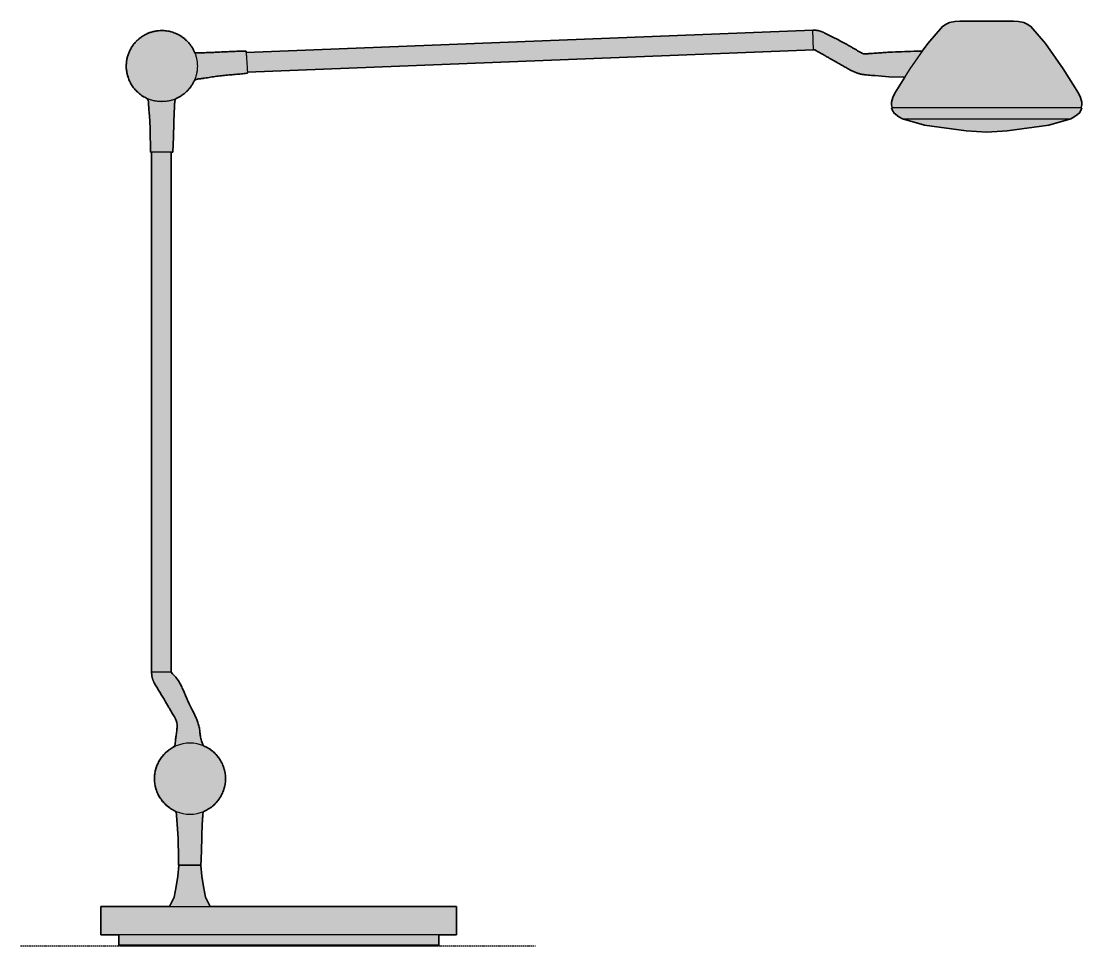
# Model space of a CAD drawing. Header units: millimetres. Extents: x 0 to 1175, y -694 to 520.
# Drawn here: x 578 to 1174, y 0 to 520 of the extents above; entities that cross this region are included whole.
import ezdxf

# ---------------------------------------------------------------- set-up
doc = ezdxf.new("R2010")
doc.units = ezdxf.units.MM
doc.linetypes.add('Dots', pattern=[1, 0, -1])
doc.layers.add('Blocks', color=7, linetype='Continuous')
doc.layers.add('Blocks$Fill', color=7, linetype='Continuous', true_color=0xffffff)
for name, color, linetype, lineweight, true_color in [('Blocks$Inner', 7, 'Continuous', 25, 0x007f00), ('Blocks$Outline', 7, 'Continuous', 35, 0xff3f3f), ('Groud', 7, 'Dots', 25, 0x243775)]:
    doc.layers.add(name, color=color, linetype=linetype, lineweight=lineweight, true_color=true_color)

# ---------------------------------------------------------------- blocks, each defined once
blk = doc.blocks.new('AQ01 Table Lamp Side')
at = {"layer": 'Blocks$Fill'}
blk.add_hatch(color=256, dxfattribs=at).paths.add_polyline_path([(44.86, 6.1), (44.86, 22.1), (83.46, 22.1), (86.05, 27.39), (87.24, 33.26), (88.03, 39.17), (88.61, 45.1), (88.57, 45.7), (88.28, 59.6), (88.12, 63.08), (87.46, 71.75), (87.4, 73.48), (87.39, 73.7), (87.38, 73.81), (87.37, 73.92), (87.35, 74.03), (87.34, 74.13), (87.32, 74.24), (87.3, 74.35), (87.28, 74.46), (87.25, 74.56), (87.22, 74.67), (87.2, 74.72), (87.18, 74.77), (87.17, 74.82), (87.15, 74.87), (87.13, 74.92), (87.11, 74.97), (87.08, 75.02), (87.06, 75.07), (87.04, 75.12), (87.01, 75.17), (86.99, 75.22), (86.96, 75.26), (86.93, 75.31), (86.9, 75.35), (86.88, 75.4), (86.85, 75.44), (86.82, 75.49), (86.79, 75.53), (86.75, 75.57), (86.72, 75.62), (86.69, 75.66), (86.65, 75.7), (86.58, 75.78), (86.51, 75.86), (86.19, 76.01), (85.86, 76.17), (85.54, 76.34), (85.23, 76.51), (84.91, 76.69), (84.6, 76.88), (84.29, 77.07), (83.98, 77.26), (83.68, 77.47), (83.38, 77.68), (83.08, 77.89), (82.78, 78.11), (82.49, 78.34), (82.21, 78.57), (81.93, 78.81), (81.65, 79.05), (81.37, 79.3), (81.11, 79.55), (80.84, 79.81), (80.58, 80.07), (80.33, 80.34), (80.08, 80.61), (79.83, 80.89), (79.59, 81.17), (79.36, 81.46), (79.13, 81.74), (78.91, 82.04), (78.69, 82.33), (78.48, 82.63), (78.28, 82.94), (78.08, 83.24), (77.88, 83.55), (77.7, 83.86), (77.52, 84.18), (77.34, 84.5), (77.17, 84.82), (77.01, 85.14), (76.86, 85.46), (76.71, 85.79), (76.56, 86.11), (76.42, 86.44), (76.29, 86.77), (76.17, 87.1), (76.05, 87.43), (75.94, 87.76), (75.83, 88.1), (75.64, 88.76), (75.47, 89.43), (75.33, 90.09), (75.21, 90.75), (75.11, 91.41), (75.04, 92.07), (74.99, 92.71), (74.95, 93.36), (74.94, 93.99), (74.95, 94.6), (74.98, 95.21), (75.03, 95.82), (75.1, 96.44), (75.18, 97.07), (75.29, 97.7), (75.42, 98.33), (75.57, 98.96), (75.75, 99.6), (75.94, 100.23), (76.16, 100.86), (76.4, 101.49), (76.67, 102.11), (76.96, 102.73), (77.27, 103.34), (77.6, 103.95), (77.95, 104.54), (78.33, 105.13), (78.73, 105.7), (78.94, 105.98), (79.15, 106.26), (79.37, 106.53), (79.59, 106.8), (79.82, 107.07), (80.05, 107.34), (80.28, 107.6), (80.53, 107.85), (80.77, 108.1), (81.02, 108.35), (81.28, 108.59), (81.53, 108.83), (81.8, 109.06), (82.06, 109.29), (82.33, 109.51), (82.61, 109.73), (82.89, 109.95), (83.17, 110.16), (83.74, 110.56), (84.32, 110.94), (84.91, 111.29), (85.52, 111.63), (85.63, 111.74), (85.69, 111.8), (85.74, 111.86), (85.8, 111.92), (85.85, 111.98), (85.9, 112.04), (85.95, 112.11), (86, 112.17), (86.05, 112.24), (86.09, 112.3), (86.14, 112.37), (86.18, 112.44), (86.22, 112.51), (86.26, 112.58), (86.29, 112.65), (86.33, 112.73), (86.36, 112.8), (86.39, 112.88), (86.42, 112.95), (86.44, 113.03), (86.47, 113.11), (86.49, 113.18), (86.52, 113.26), (86.54, 113.34), (86.56, 113.42), (86.59, 113.58), (86.62, 113.74), (86.65, 113.9), (86.67, 114.06), (86.69, 114.22), (86.72, 114.55), (86.79, 115.52), (86.85, 116.16), (87, 117.45), (87.37, 120.02), (87.53, 121.31), (87.6, 121.95), (87.65, 122.6), (87.67, 123.25), (87.68, 123.57), (87.68, 123.89), (87.67, 124.22), (87.66, 124.54), (87.63, 124.87), (87.6, 125.19), (87.57, 125.44), (87.54, 125.68), (87.49, 125.93), (87.44, 126.17), (86.27, 128.79), (86.27, 128.8), (86.27, 128.8), (86.27, 128.8), (86.27, 128.8), (86.27, 128.8), (85.18, 130.41), (84.82, 130.96), (84.48, 131.51), (80.35, 138.63), (79.6, 139.92), (78.29, 142.16), (75.54, 146.56), (75.21, 147.12), (75.05, 147.4), (74.87, 147.75), (74.69, 148.1), (74.52, 148.46), (74.35, 148.82), (74.21, 149.2), (74.07, 149.57), (73.94, 149.95), (73.83, 150.34), (73.73, 150.73), (73.64, 151.12), (73.56, 151.52), (73.5, 151.91), (73.45, 152.31), (73.41, 152.71), (73.38, 153.11), (73.37, 153.51), (73.37, 153.91), (73.37, 446.45), (72.79, 446.46), (72.5, 460.37), (72.34, 463.84), (71.68, 472.51), (71.62, 474.25), (71.61, 474.46), (71.6, 474.57), (71.59, 474.68), (71.58, 474.79), (71.56, 474.9), (71.54, 475.01), (71.52, 475.11), (71.5, 475.22), (71.47, 475.32), (71.44, 475.43), (71.42, 475.48), (71.41, 475.53), (71.39, 475.58), (71.37, 475.63), (71.35, 475.68), (71.33, 475.73), (71.31, 475.78), (71.28, 475.83), (71.26, 475.88), (71.23, 475.93), (71.21, 475.98), (71.18, 476.03), (71.15, 476.07), (71.12, 476.12), (71.1, 476.17), (71.06, 476.21), (71.03, 476.26), (71, 476.3), (70.97, 476.34), (70.94, 476.39), (70.9, 476.43), (70.87, 476.47), (70.83, 476.51), (70.79, 476.55), (70.76, 476.59), (70.72, 476.63), (70.68, 476.68), (70.35, 476.83), (70.03, 476.99), (69.71, 477.16), (69.39, 477.33), (69.07, 477.51), (68.76, 477.69), (68.45, 477.88), (68.14, 478.08), (67.84, 478.28), (67.54, 478.49), (67.24, 478.71), (66.94, 478.93), (66.65, 479.15), (66.36, 479.39), (66.08, 479.62), (65.8, 479.87), (65.53, 480.11), (65.26, 480.37), (64.99, 480.63), (64.73, 480.89), (64.48, 481.16), (64.23, 481.43), (63.98, 481.71), (63.74, 481.99), (63.51, 482.27), (63.28, 482.56), (63.06, 482.85), (62.84, 483.15), (62.63, 483.45), (62.42, 483.75), (62.22, 484.06), (62.03, 484.37), (61.84, 484.68), (61.66, 485), (61.48, 485.32), (61.32, 485.64), (61.15, 485.96), (61, 486.28), (60.85, 486.61), (60.7, 486.93), (60.56, 487.26), (60.43, 487.59), (60.31, 487.92), (60.19, 488.25), (60.08, 488.59), (59.97, 488.92), (59.78, 489.59), (59.61, 490.25), (59.46, 490.92), (59.34, 491.58), (59.25, 492.24), (59.17, 492.9), (59.12, 493.55), (59.09, 494.19), (59.08, 494.83), (59.08, 495.27), (59.1, 495.72), (59.12, 496.17), (59.16, 496.62), (59.21, 497.08), (59.26, 497.54), (59.33, 498), (59.41, 498.46), (59.5, 498.93), (59.61, 499.39), (59.72, 499.86), (59.85, 500.33), (59.99, 500.79), (60.14, 501.26), (60.31, 501.72), (60.48, 502.18), (60.67, 502.64), (60.87, 503.1), (61.09, 503.56), (61.31, 504.01), (61.55, 504.45), (61.8, 504.9), (62.06, 505.33), (62.34, 505.77), (62.62, 506.19), (62.92, 506.61), (63.23, 507.02), (63.55, 507.43), (63.88, 507.82), (64.22, 508.21), (64.57, 508.59), (64.93, 508.96), (65.3, 509.32), (65.68, 509.68), (66.07, 510.02), (66.47, 510.35), (66.87, 510.67), (67.28, 510.98), (67.7, 511.27), (68.13, 511.56), (68.56, 511.84), (69, 512.1), (69.44, 512.35), (69.89, 512.59), (70.34, 512.81), (70.79, 513.03), (71.25, 513.23), (71.71, 513.42), (72.17, 513.59), (72.64, 513.76), (73.1, 513.91), (73.57, 514.05), (74.03, 514.18), (74.5, 514.29), (74.97, 514.4), (75.43, 514.49), (75.89, 514.57), (76.36, 514.64), (76.81, 514.7), (77.27, 514.74), (77.73, 514.78), (78.18, 514.8), (78.62, 514.82), (79.07, 514.83), (79.07, 514.83), (79.07, 514.83), (79.08, 514.83), (79.09, 514.83), (79.75, 514.81), (80.42, 514.78), (81.1, 514.72), (81.78, 514.64), (82.47, 514.54), (82.82, 514.47), (83.16, 514.4), (83.51, 514.33), (83.86, 514.25), (84.21, 514.16), (84.55, 514.06), (84.9, 513.96), (85.25, 513.85), (85.59, 513.73), (85.94, 513.61), (86.29, 513.48), (86.63, 513.35), (86.97, 513.2), (87.31, 513.05), (87.65, 512.89), (87.99, 512.73), (88.32, 512.56), (88.66, 512.38), (88.99, 512.2), (89.31, 512.01), (89.64, 511.81), (89.96, 511.61), (90.28, 511.39), (90.59, 511.18), (90.9, 510.95), (91.21, 510.72), (91.52, 510.49), (91.81, 510.25), (92.11, 510), (92.4, 509.74), (92.68, 509.49), (92.96, 509.22), (93.24, 508.95), (93.51, 508.67), (93.77, 508.39), (94.03, 508.11), (94.28, 507.82), (94.53, 507.52), (94.77, 507.22), (95.01, 506.92), (95.24, 506.61), (95.46, 506.3), (95.68, 505.99), (95.89, 505.67), (96.09, 505.35), (96.29, 505.02), (96.48, 504.69), (96.66, 504.36), (96.84, 504.03), (97.01, 503.69), (97.17, 503.36), (97.32, 503.02), (97.47, 502.67), (97.62, 502.33), (97.69, 502.32), (97.76, 502.31), (97.89, 502.29), (98, 502.29), (98.11, 502.28), (98.22, 502.27), (98.33, 502.27), (98.54, 502.27), (107.42, 502.5), (126.47, 503.28), (126.53, 502.42), (445.3, 515.03), (445.71, 515.04), (446.13, 515.03), (446.55, 515.01), (446.96, 514.98), (447.38, 514.93), (447.79, 514.87), (448.21, 514.79), (448.62, 514.71), (449.02, 514.61), (449.43, 514.49), (449.83, 514.37), (450.22, 514.23), (450.61, 514.08), (451, 513.92), (451.37, 513.74), (451.74, 513.56), (452.03, 513.42), (452.42, 513.23), (455.08, 511.79), (455.84, 511.4), (458.17, 510.28), (461.24, 508.73), (465.73, 506.24), (472.73, 502.21), (472.92, 502.11), (473.01, 502.06), (473.11, 502.02), (473.2, 501.98), (473.3, 501.94), (473.39, 501.9), (473.49, 501.87), (473.59, 501.84), (473.68, 501.81), (473.78, 501.78), (473.88, 501.76), (473.98, 501.74), (474.08, 501.72), (474.19, 501.7), (474.29, 501.69), (474.39, 501.68), (474.5, 501.68), (474.6, 501.67), (474.71, 501.67), (474.81, 501.67), (474.91, 501.67), (475.12, 501.68), (486.62, 502.52), (496.89, 502.99), (503.75, 503.17), (506.86, 503.17), (506.87, 503.17), (509.95, 507.56), (518.3, 517.15), (520.34, 518.44), (522.21, 519.26), (525.18, 519.97), (528.07, 520.07), (558.13, 520.07), (561.01, 519.97), (563.99, 519.26), (565.85, 518.44), (567.9, 517.15), (576.25, 507.56), (586.21, 493.32), (594.76, 479.61), (595.88, 477.16), (596.61, 474.56), (596.6, 473.03), (596.18, 471.56), (596.06, 471.35), (596.56, 471.35), (596.09, 469.89), (595.24, 468.56), (594.18, 467.53), (592.41, 466.24), (590.47, 465.24), (578.12, 461.5), (554.71, 458.35), (543.1, 457.57), (531.48, 458.35), (508.07, 461.5), (495.72, 465.24), (493.73, 466.27), (491.08, 468.41), (490.15, 469.8), (489.63, 471.35), (490.13, 471.35), (490.01, 471.56), (489.6, 473.03), (489.59, 474.56), (490.31, 477.16), (491.43, 479.61), (497.02, 488.58), (488, 488.87), (480.23, 489.45), (474.56, 489.96), (474.08, 490.02), (473.61, 490.09), (473.15, 490.17), (472.68, 490.26), (472.21, 490.36), (471.75, 490.47), (471.29, 490.59), (470.84, 490.72), (470.38, 490.86), (469.93, 491.01), (469.48, 491.17), (469.04, 491.35), (468.6, 491.53), (468.17, 491.72), (467.74, 491.92), (467.31, 492.13), (466.47, 492.57), (459.02, 496.76), (452.43, 500.54), (448.32, 502.89), (447.04, 503.63), (446.73, 503.8), (446.5, 503.91), (446.15, 504.01), (445.95, 504.04), (445.74, 504.04), (445.74, 504.04), (127.26, 491.44), (127.3, 490.81), (127.05, 490.78), (113.45, 489.5), (110, 489.08), (101.41, 487.79), (99.68, 487.59), (99.46, 487.56), (99.35, 487.55), (99.25, 487.53), (99.14, 487.51), (99.03, 487.49), (98.93, 487.46), (98.82, 487.43), (98.72, 487.4), (98.61, 487.37), (98.51, 487.33), (98.46, 487.31), (98.41, 487.29), (98.36, 487.26), (98.31, 487.24), (98.26, 487.22), (98.21, 487.19), (98.17, 487.17), (98.12, 487.14), (98.07, 487.11), (98.03, 487.08), (97.98, 487.05), (97.93, 487.02), (97.89, 486.99), (97.85, 486.96), (97.8, 486.93), (97.76, 486.89), (97.72, 486.86), (97.67, 486.82), (97.63, 486.79), (97.59, 486.75), (97.55, 486.71), (97.51, 486.68), (97.47, 486.64), (97.44, 486.6), (97.4, 486.56), (97.36, 486.52), (97.3, 486.45), (97.24, 486.37), (97.19, 486.3), (97.13, 486.22), (96.94, 485.83), (96.74, 485.44), (96.53, 485.06), (96.31, 484.68), (96.08, 484.3), (95.85, 483.92), (95.6, 483.56), (95.35, 483.19), (95.08, 482.83), (94.81, 482.48), (94.53, 482.13), (94.25, 481.79), (93.95, 481.45), (93.65, 481.12), (93.34, 480.8), (93.02, 480.48), (92.69, 480.18), (92.36, 479.87), (92.03, 479.58), (91.68, 479.3), (91.33, 479.02), (90.98, 478.75), (90.62, 478.49), (90.25, 478.24), (89.88, 477.99), (89.51, 477.76), (89.13, 477.53), (88.74, 477.32), (88.36, 477.11), (87.97, 476.91), (87.58, 476.72), (87.18, 476.54), (87.14, 476.49), (87.11, 476.45), (87.07, 476.41), (87.04, 476.37), (87, 476.33), (86.97, 476.28), (86.94, 476.24), (86.91, 476.2), (86.88, 476.15), (86.85, 476.1), (86.82, 476.06), (86.79, 476.01), (86.76, 475.96), (86.74, 475.92), (86.71, 475.87), (86.69, 475.82), (86.67, 475.77), (86.64, 475.72), (86.62, 475.67), (86.6, 475.62), (86.58, 475.57), (86.55, 475.47), (86.51, 475.36), (86.48, 475.26), (86.46, 475.15), (86.43, 475.05), (86.41, 474.94), (86.4, 474.83), (86.38, 474.73), (86.37, 474.62), (86.36, 474.51), (86.34, 474.29), (85.92, 465.42), (85.29, 446.37), (84.37, 446.37), (84.37, 153.91), (84.26, 153.91), (84.27, 153.9), (85.18, 152.99), (85.63, 152.52), (86.06, 152.04), (86.49, 151.55), (86.9, 151.06), (87.31, 150.55), (87.7, 150.04), (88.08, 149.51), (88.45, 148.98), (88.8, 148.43), (89.13, 147.88), (89.45, 147.31), (89.76, 146.74), (90.05, 146.17), (90.34, 145.58), (90.88, 144.41), (93.44, 138.46), (97.95, 129.14), (98.48, 127.96), (98.73, 127.36), (98.97, 126.76), (99.2, 126.16), (99.42, 125.54), (99.62, 124.93), (99.8, 124.3), (99.96, 123.68), (100.03, 123.36), (100.1, 123.04), (100.21, 122.41), (100.31, 121.77), (100.67, 118.54), (100.76, 117.9), (100.87, 117.26), (100.93, 116.95), (101, 116.63), (101.07, 116.31), (101.15, 116), (101.24, 115.69), (101.33, 115.38), (101.43, 115.07), (101.54, 114.76), (101.65, 114.46), (101.77, 114.16), (101.95, 113.73), (102.15, 113.31), (102.35, 112.89), (102.57, 112.48), (102.91, 112.34), (103.25, 112.19), (103.58, 112.03), (103.92, 111.86), (104.25, 111.69), (104.58, 111.52), (104.91, 111.33), (105.24, 111.14), (105.56, 110.94), (105.88, 110.74), (106.2, 110.53), (106.51, 110.31), (106.82, 110.09), (107.12, 109.86), (107.42, 109.62), (107.72, 109.38), (108.01, 109.13), (108.3, 108.88), (108.58, 108.62), (108.86, 108.36), (109.13, 108.09), (109.4, 107.81), (109.66, 107.53), (109.92, 107.25), (110.17, 106.96), (110.42, 106.66), (110.66, 106.36), (110.89, 106.06), (111.12, 105.76), (111.34, 105.45), (111.55, 105.13), (111.76, 104.81), (111.97, 104.49), (112.16, 104.17), (112.35, 103.84), (112.53, 103.51), (112.71, 103.18), (112.88, 102.85), (113.04, 102.51), (113.19, 102.17), (113.34, 101.84), (113.48, 101.49), (113.62, 101.15), (113.75, 100.81), (113.87, 100.46), (113.98, 100.12), (114.09, 99.77), (114.19, 99.43), (114.29, 99.08), (114.37, 98.74), (114.45, 98.39), (114.53, 98.05), (114.6, 97.7), (114.66, 97.36), (114.76, 96.67), (114.84, 95.99), (114.9, 95.32), (114.93, 94.65), (114.94, 93.99), (114.93, 93.34), (114.9, 92.68), (114.85, 92.01), (114.77, 91.34), (114.67, 90.66), (114.54, 89.98), (114.47, 89.64), (114.39, 89.3), (114.3, 88.96), (114.21, 88.62), (114.11, 88.27), (114, 87.93), (113.89, 87.59), (113.77, 87.25), (113.65, 86.91), (113.52, 86.57), (113.38, 86.23), (113.23, 85.9), (113.08, 85.56), (112.92, 85.23), (112.76, 84.9), (112.59, 84.57), (112.41, 84.25), (112.22, 83.92), (112.03, 83.6), (111.84, 83.28), (111.63, 82.97), (111.42, 82.66), (111.21, 82.35), (110.98, 82.04), (110.75, 81.74), (110.52, 81.45), (110.28, 81.15), (110.03, 80.86), (109.78, 80.58), (109.53, 80.3), (109.26, 80.03), (109, 79.76), (108.72, 79.49), (108.45, 79.24), (108.16, 78.98), (107.88, 78.73), (107.59, 78.49), (107.29, 78.26), (106.99, 78.03), (106.69, 77.8), (106.38, 77.58), (106.07, 77.37), (105.76, 77.16), (105.44, 76.97), (105.12, 76.77), (104.8, 76.59), (104.47, 76.41), (104.14, 76.23), (103.81, 76.06), (103.48, 75.9), (103.15, 75.75), (102.81, 75.6), (102.76, 75.53), (102.7, 75.46), (102.66, 75.39), (102.61, 75.32), (102.56, 75.24), (102.52, 75.16), (102.48, 75.09), (102.44, 75.01), (102.42, 74.96), (102.4, 74.91), (102.38, 74.86), (102.36, 74.81), (102.32, 74.7), (102.29, 74.6), (102.26, 74.5), (102.23, 74.39), (102.21, 74.28), (102.19, 74.18), (102.17, 74.07), (102.16, 73.96), (102.15, 73.86), (102.14, 73.75), (102.12, 73.53), (101.7, 64.66), (101.06, 45.6), (101.11, 45.1), (101.69, 39.17), (102.49, 33.26), (103.67, 27.39), (106.26, 22.1), (144.86, 22.1), (244.86, 22.1), (244.86, 6.1), (234.87, 6.1), (234.87, 0.4), (233.86, 0.4), (233.86, 0), (55.86, 0), (55.86, 0.4), (54.85, 0.4), (54.85, 6.1)], flags=0)
at = {"layer": 'Blocks$Inner'}
for p, q in [((506.86, 503.17), (506.87, 503.17)), ((118.61, 489.98), (127.3, 490.81)), ((79.08, 474.83), (79.07, 474.83)), ((73.37, 446.45), (73.37, 153.91)), ((84.27, 153.9), (84.26, 153.91)), ((88.57, 45.7), (101.07, 45.6)), ((101.11, 45.1), (88.61, 45.1))]:
    blk.add_line(p, q, dxfattribs=at)
for points in [[(490.13, 471.35), (490.01, 471.56), (489.6, 473.03), (489.59, 474.56), (490.31, 477.16), (491.43, 479.61), (499.98, 493.32), (509.95, 507.56), (518.3, 517.15), (520.34, 518.44), (522.21, 519.26), (525.18, 519.97), (528.07, 520.07), (558.13, 520.07), (561.01, 519.97), (563.99, 519.26), (565.85, 518.44), (567.9, 517.15), (576.25, 507.56), (586.21, 493.32), (594.76, 479.61), (595.88, 477.16), (596.61, 474.56), (596.6, 473.03), (596.18, 471.56), (596.06, 471.35)], [(127.26, 491.44), (445.74, 504.04), (445.3, 515.03), (126.53, 502.42)], [(445.74, 504.04), (445.95, 504.04), (446.15, 504.01), (446.5, 503.91), (446.73, 503.8), (447.04, 503.63), (448.32, 502.89), (452.43, 500.54)], [(480.23, 489.45), (488, 488.87), (497.02, 488.58)], [(495.72, 465.24), (543.1, 465.24), (590.47, 465.24)], [(84.37, 446.37), (84.37, 153.91), (73.37, 153.91)], [(83.46, 22.1), (86.05, 27.39), (87.24, 33.26), (88.03, 39.17), (88.61, 45.1), (88.57, 45.7)], [(106.26, 22.1), (103.67, 27.39), (102.49, 33.26), (101.69, 39.17), (101.11, 45.1), (101.06, 45.6)], [(234.87, 6.1), (234.87, 0.4), (54.85, 0.4), (54.85, 6.1)], [(233.86, 0.4), (233.86, 0), (55.86, 0), (55.86, 0.4)]]:
    blk.add_lwpolyline(points, dxfattribs=at)
for points in [[(590.47, 465.24), (592.41, 466.24), (594.18, 467.53), (595.24, 468.56), (596.09, 469.89), (596.56, 471.35), (543.1, 471.35), (489.63, 471.35), (490.15, 469.8), (491.08, 468.41), (493.73, 466.27), (495.72, 465.24), (508.07, 461.5), (531.48, 458.35), (543.1, 457.57), (554.71, 458.35), (578.12, 461.5)], [(244.86, 6.1), (144.86, 6.1), (44.86, 6.1), (44.86, 22.1), (144.86, 22.1), (244.86, 22.1)]]:
    blk.add_lwpolyline(points, close=True, dxfattribs=at)
at = {"layer": 'Blocks$Inner', "extrusion": (0, 0, -1)}
blk.add_arc((-445.7, 501.96), 13.08, 88.26001, 117.52559, dxfattribs=at)
at = {"layer": 'Blocks$Inner'}
for centre, radius, start, end in [((85.94, 153.7), 12.57, 179.06283, 208.27942), ((94.94, 93.99), 20, 90, 270), ((94.94, 93.99), 20, 270, 90)]:
    blk.add_arc(centre, radius, start, end, dxfattribs=at)
for points, weights, knots in [([(79.07, 474.83), (59.08, 474.84), (59.08, 494.83), (59.08, 514.83), (79.08, 514.83), (79.08, 514.83), (79.09, 514.83)], [0.999782831127, 0.707215405908, 1, 0.707106781187, 1, 0.999891569417, 0.999783219117], [0.01051, 0.01051, 0.01051, 1.580724, 1.580724, 3.151521, 3.151521, 3.152102, 3.152102, 3.152102]), ([(79.09, 514.83), (99.08, 514.81), (99.08, 494.83), (99.08, 474.83), (79.08, 474.83), (79.07, 474.83), (79.07, 474.83)], [0.999783219117, 0.707215211769, 1, 0.707106781187, 1, 0.999891569417, 0.999783219117], [3.152102, 3.152102, 3.152102, 4.722317, 4.722317, 6.293113, 6.293113, 6.293695, 6.293695, 6.293695])]:
    blk.add_rational_spline(points, weights, degree=2, knots=knots, dxfattribs=at)
for points, knots in [([(451.74, 513.56), (451.84, 513.51), (452.46, 513.22), (453.57, 512.61), (454.82, 511.91), (455.84, 511.39), (456.61, 511.02), (457.39, 510.66), (458.94, 509.91), (461.26, 508.74), (463.76, 507.37), (465.74, 506.25), (467.21, 505.39), (468.69, 504.54), (469.91, 503.83), (470.89, 503.26), (471.63, 502.83), (472.36, 502.41), (472.98, 502.06), (473.49, 501.86), (473.88, 501.75), (474.29, 501.68), (474.71, 501.66), (475.05, 501.68), (475.32, 501.7), (475.74, 501.73), (476.38, 501.79), (477.23, 501.86), (478.36, 501.94), (479.78, 502.05), (481.48, 502.18), (483.76, 502.35), (486.63, 502.53), (491.19, 502.75), (494.61, 502.89), (496.89, 502.99)], [325.6987688, 325.6987688, 325.6987688, 325.6987688, 325.7032723, 325.7282723, 325.7532723, 325.7657723, 325.7782723, 325.7907723, 325.8032723, 325.8532723, 325.9032723, 325.9282723, 325.9532723, 325.9782723, 326.0032723, 326.0157723, 326.0282723, 326.0407723, 326.0532723, 326.0595223, 326.0657723, 326.0720223, 326.0782723, 326.0845223, 326.0876473, 326.0907723, 326.1032723, 326.1157723, 326.1282723, 326.1532723, 326.1782723, 326.2032723, 326.2532723, 326.3032723, 326.4032647, 326.4032647, 326.4032647, 326.4032647]), ([(97.62, 502.33), (97.71, 502.32), (98.09, 502.27), (98.62, 502.27), (99.2, 502.29), (99.78, 502.31), (100.5, 502.33), (101.36, 502.34), (102.52, 502.35), (103.96, 502.38), (105.69, 502.43), (107.42, 502.5), (109.73, 502.61), (112.62, 502.76), (116.08, 502.93), (119.54, 503.08), (123.01, 503.19), (125.32, 503.25), (126.47, 503.27)], [-0.9256413, -0.9256413, -0.9256413, -0.9256413, -0.9166667, -0.8888889, -0.875, -0.8611111, -0.8333333, -0.8055556, -0.7777778, -0.7222222, -0.6666667, -0.6111111, -0.5555556, -0.4444444, -0.3333333, -0.2222222, -0.1111111, 0, 0, 0, 0]), ([(126.47, 503.27), (126.47, 503.31), (126.5, 502.96), (126.57, 501.77), (126.65, 500.58), (126.75, 499.17), (126.82, 498.15), (126.85, 497.63)], [0, 0, 0, 0, 0.333333, 0.5, 0.666667, 0.833333, 1, 1, 1, 1]), ([(496.89, 502.99), (499.18, 503.07), (502.5, 503.18), (505.82, 503.18), (506.86, 503.17)], [326.4032647, 326.4032647, 326.4032647, 326.4032647, 326.5032647, 326.5486747, 326.5486747, 326.5486747, 326.5486747]), ([(126.85, 497.63), (126.91, 496.76), (127, 495.41), (127.1, 493.8), (127.17, 492.73), (127.23, 491.85), (127.29, 491.01), (127.3, 490.78), (127.3, 490.81)], [1, 1, 1, 1, 1.25, 1.375, 1.5, 1.625, 1.75, 2, 2, 2, 2]), ([(452.43, 500.54), (452.98, 500.22), (454.07, 499.59), (456.26, 498.31), (457.91, 497.38), (459.02, 496.76)], [0, 0, 0, 0, 0.0277778, 0.0555556, 0.1111111, 0.1111111, 0.1111111, 0.1111111]), ([(459.02, 496.76), (459.57, 496.45), (460.68, 495.83), (462.33, 494.9), (463.99, 493.97), (465.64, 493.02), (467.3, 492.11), (469.03, 491.32), (470.83, 490.69), (472.67, 490.23), (474.55, 489.94), (476.45, 489.79), (478.34, 489.62), (479.6, 489.5), (480.23, 489.45)], [0.1111111, 0.1111111, 0.1111111, 0.1111111, 0.1388889, 0.1666667, 0.1944444, 0.2222222, 0.25, 0.2777778, 0.3055555, 0.3333333, 0.3611111, 0.3888889, 0.4166667, 0.4444444, 0.4444444, 0.4444444, 0.4444444]), ([(127.3, 490.81), (126.15, 490.68), (123.85, 490.43), (120.38, 490.13), (116.91, 489.84), (113.45, 489.51), (110.58, 489.17), (108.28, 488.84), (106.56, 488.58), (104.84, 488.31), (103.41, 488.08), (102.27, 487.9), (101.55, 487.8), (100.98, 487.73), (100.54, 487.68), (100.11, 487.63), (99.68, 487.59), (99.24, 487.54), (98.82, 487.44), (98.41, 487.29), (97.89, 487.02), (97.33, 486.54), (97.01, 486.05), (96.89, 485.79)], [2, 2, 2, 2, 2.111111, 2.222222, 2.333333, 2.444444, 2.555556, 2.611111, 2.666667, 2.722222, 2.777778, 2.805556, 2.833333, 2.847222, 2.861111, 2.875, 2.888889, 2.902778, 2.916667, 2.930556, 2.944444, 2.972222, 3, 3, 3, 3]), ([(72.79, 446.46), (72.75, 447.62), (72.67, 449.93), (72.63, 453.41), (72.59, 456.89), (72.52, 460.37), (72.39, 463.26), (72.24, 465.58), (72.1, 467.31), (71.95, 469.04), (71.83, 470.49), (71.74, 471.64), (71.69, 472.36), (71.66, 472.94), (71.64, 473.38), (71.63, 473.81), (71.62, 474.25), (71.6, 474.68), (71.53, 475.11), (71.42, 475.54), (71.19, 476.07), (70.91, 476.44), (70.69, 476.66), (70.68, 476.68)], [2, 2, 2, 2, 2.1111111, 2.2222222, 2.3333333, 2.4444444, 2.5555556, 2.6111111, 2.6666667, 2.7222222, 2.7777778, 2.8055556, 2.8333333, 2.8472222, 2.8611111, 2.875, 2.8888889, 2.9027778, 2.9166667, 2.9305556, 2.9444444, 2.9722222, 2.9741035, 2.9741035, 2.9741035, 2.9741035]), ([(87.18, 476.54), (87.17, 476.53), (86.96, 476.3), (86.71, 475.91), (86.5, 475.36), (86.37, 474.8), (86.33, 474.22), (86.31, 473.64), (86.29, 473.06), (86.25, 472.34), (86.2, 471.48), (86.13, 470.32), (86.05, 468.88), (85.98, 467.15), (85.92, 465.42), (85.85, 463.11), (85.79, 460.22), (85.71, 456.76), (85.6, 453.29), (85.46, 449.83), (85.35, 447.52), (85.28, 446.37)], [-0.9741959, -0.9741959, -0.9741959, -0.9741959, -0.9722222, -0.9444444, -0.9305556, -0.9166667, -0.8888889, -0.875, -0.8611111, -0.8333333, -0.8055556, -0.7777778, -0.7222222, -0.6666667, -0.6111111, -0.5555556, -0.4444444, -0.3333333, -0.2222222, -0.1111111, 0, 0, 0, 0]), ([(79.63, 446.41), (78.75, 446.41), (77.4, 446.42), (75.79, 446.44), (74.72, 446.44), (73.83, 446.45), (72.99, 446.46), (72.76, 446.46), (72.79, 446.46)], [1, 1, 1, 1, 1.25, 1.375, 1.5, 1.625, 1.75, 2, 2, 2, 2]), ([(85.28, 446.37), (85.32, 446.37), (84.97, 446.37), (83.78, 446.38), (82.58, 446.39), (81.17, 446.4), (80.15, 446.4), (79.63, 446.41)], [0, 0, 0, 0, 0.333333, 0.5, 0.666667, 0.833333, 1, 1, 1, 1]), ([(102.57, 112.48), (102.28, 113.03), (101.63, 114.36), (100.92, 116.62), (100.58, 119.19), (100.39, 121.34), (100.11, 123.05), (99.71, 124.73), (99.01, 126.78), (97.96, 129.15), (96.46, 132.25), (94.9, 135.33), (93.42, 138.45), (92.4, 140.83), (91.4, 143.22), (90.36, 145.6), (89.17, 147.9), (87.26, 150.79), (85.5, 152.7), (84.27, 153.9)], [0.0158544, 0.0158544, 0.0158544, 0.0158544, 0.0555556, 0.1111111, 0.1666667, 0.2222222, 0.25, 0.2777778, 0.3333333, 0.3888889, 0.4444444, 0.5555556, 0.6111111, 0.6666667, 0.7222222, 0.7777778, 0.8333333, 0.8888889, 1, 1, 1, 1]), ([(74.87, 147.75), (74.88, 147.73), (75.09, 147.32), (75.54, 146.56), (76.23, 145.46), (77.16, 144), (78.3, 142.16), (79.17, 140.67), (79.6, 139.92)], [6.4088202, 6.4088202, 6.4088202, 6.4088202, 6.410263, 6.4380408, 6.4658186, 6.4935963, 6.5491519, 6.6047048, 6.6047048, 6.6047048, 6.6047048]), ([(80.35, 138.63), (82.65, 134.7), (83.3, 133.57), (84.15, 132.07), (84.59, 131.32), (84.82, 130.96)], [6.6365687, 6.6365687, 6.6365687, 6.6365687, 6.6921243, 6.719902, 6.747678, 6.747678, 6.747678, 6.747678]), ([(84.82, 130.96), (85.06, 130.59), (85.54, 129.88), (86.04, 129.16), (86.28, 128.78), (87.44, 126.17)], [6.74767801, 6.74767801, 6.74767801, 6.74767801, 6.77545579, 6.80323357, 6.80406431, 6.80406431, 6.80406431, 6.80406431]), ([(87.44, 126.17), (87.51, 125.85), (87.63, 125.09), (87.69, 123.89), (87.66, 122.6), (87.58, 121.73), (87.53, 121.31)], [6.8040643, 6.8040643, 6.8040643, 6.8040643, 6.8253309, 6.8531087, 6.8808865, 6.9086642, 6.9086642, 6.9086642, 6.9086642]), ([(87.53, 121.31), (87.49, 120.88), (87.38, 120.02), (87.19, 118.74), (87, 117.45), (86.86, 116.38), (86.78, 115.52), (86.73, 114.66), (86.66, 113.79), (86.46, 113.05), (86.3, 112.65), (86.09, 112.27), (85.82, 111.93), (85.59, 111.7), (85.52, 111.63)], [6.9086642, 6.9086642, 6.9086642, 6.9086642, 6.9364405, 6.9642183, 6.9919961, 7.0197738, 7.0336627, 7.0475516, 7.0753294, 7.0892183, 7.0961627, 7.1031072, 7.1169961, 7.1238229, 7.1238229, 7.1238229, 7.1238229]), ([(88.57, 45.7), (88.53, 46.85), (88.45, 49.17), (88.41, 52.65), (88.37, 56.13), (88.29, 59.6), (88.16, 62.5), (88.01, 64.81), (87.88, 66.55), (87.73, 68.28), (87.61, 69.72), (87.52, 70.88), (87.47, 71.6), (87.44, 72.18), (87.42, 72.61), (87.41, 73.05), (87.4, 73.48), (87.37, 73.92), (87.31, 74.35), (87.19, 74.77), (86.97, 75.3), (86.71, 75.65), (86.51, 75.86)], [4.5974741, 4.5974741, 4.5974741, 4.5974741, 4.7085853, 4.8196964, 4.9308075, 5.0419186, 5.1530297, 5.2085853, 5.2641408, 5.3196964, 5.3752519, 5.4030297, 5.4308075, 5.4446964, 5.4585853, 5.4724741, 5.486363, 5.5002519, 5.5141408, 5.5280297, 5.5419186, 5.5690911, 5.5690911, 5.5690911, 5.5690911]), ([(101.06, 45.6), (101.12, 46.76), (101.24, 49.07), (101.38, 52.53), (101.49, 55.99), (101.57, 59.46), (101.63, 62.35), (101.69, 64.66), (101.75, 66.39), (101.83, 68.12), (101.91, 69.56), (101.98, 70.71), (102.03, 71.58), (102.07, 72.3), (102.09, 72.88), (102.11, 73.46), (102.15, 74.04), (102.28, 74.6), (102.46, 75.09), (102.66, 75.42), (102.81, 75.6)], [4.5053621, 4.5053621, 4.5053621, 4.5053621, 4.6164732, 4.7275843, 4.8386955, 4.9498066, 5.0609177, 5.1164732, 5.1720288, 5.2275843, 5.2831399, 5.3109177, 5.3386955, 5.3664732, 5.3803621, 5.394251, 5.4220288, 5.4359177, 5.4498066, 5.4721878, 5.4721878, 5.4721878, 5.4721878])]:
    blk.add_open_spline(points, degree=3, knots=knots, dxfattribs=at)
blk.add_open_spline([(79.6, 139.92), (79.85, 139.49), (80.1, 139.06), (80.35, 138.63)], degree=3, dxfattribs=at)
at = {"layer": 'Blocks$Outline'}
for points in [[(520.34, 518.44), (522.21, 519.26)], [(522.21, 519.26), (525.18, 519.97)], [(525.18, 519.97), (528.07, 520.07)], [(528.07, 520.07), (558.13, 520.07)], [(558.13, 520.07), (561.01, 519.97)], [(561.01, 519.97), (563.99, 519.26)], [(563.99, 519.26), (565.85, 518.44)], [(79.07, 514.83), (79.08, 514.83)], [(126.53, 502.42), (445.3, 515.03)], [(509.95, 507.56), (518.3, 517.15)], [(518.3, 517.15), (520.34, 518.44)], [(565.85, 518.44), (567.9, 517.15)], [(567.9, 517.15), (576.25, 507.56)], [(506.87, 503.17), (509.95, 507.56)], [(576.25, 507.56), (586.21, 493.32)], [(445.74, 504.04), (127.26, 491.44)], [(445.95, 504.04), (445.74, 504.04)], [(445.74, 504.04), (445.74, 504.04)], [(446.15, 504.01), (445.95, 504.04)], [(446.5, 503.91), (446.15, 504.01)], [(446.73, 503.8), (446.5, 503.91)], [(447.04, 503.63), (446.73, 503.8)], [(448.32, 502.89), (447.04, 503.63)], [(452.43, 500.54), (448.32, 502.89)], [(506.86, 503.17), (506.87, 503.17)], [(127.3, 490.81), (127.05, 490.78)], [(488, 488.87), (480.23, 489.45)], [(586.21, 493.32), (594.76, 479.61)], [(497.02, 488.58), (488, 488.87)], [(491.43, 479.61), (497.02, 488.58)], [(490.31, 477.16), (491.43, 479.61)], [(594.76, 479.61), (595.88, 477.16)], [(489.59, 474.56), (490.31, 477.16)], [(489.6, 473.03), (489.59, 474.56)], [(490.01, 471.56), (489.6, 473.03)], [(490.15, 469.8), (489.63, 471.35)], [(489.63, 471.35), (490.13, 471.35)], [(490.13, 471.35), (490.01, 471.56)], [(595.88, 477.16), (596.61, 474.56)], [(596.18, 471.56), (596.06, 471.35)], [(596.06, 471.35), (596.56, 471.35)], [(596.56, 471.35), (596.09, 469.89)], [(596.6, 473.03), (596.18, 471.56)], [(596.61, 474.56), (596.6, 473.03)], [(491.08, 468.41), (490.15, 469.8)], [(493.73, 466.27), (491.08, 468.41)], [(495.72, 465.24), (493.73, 466.27)], [(592.41, 466.24), (590.47, 465.24)], [(594.18, 467.53), (592.41, 466.24)], [(595.24, 468.56), (594.18, 467.53)], [(596.09, 469.89), (595.24, 468.56)], [(508.07, 461.5), (495.72, 465.24)], [(531.48, 458.35), (508.07, 461.5)], [(578.12, 461.5), (554.71, 458.35)], [(590.47, 465.24), (578.12, 461.5)], [(543.1, 457.57), (531.48, 458.35)], [(554.71, 458.35), (543.1, 457.57)], [(73.37, 153.91), (73.37, 446.45)], [(84.37, 446.37), (84.37, 153.91)], [(84.37, 153.91), (84.26, 153.91)], [(84.26, 153.91), (84.27, 153.9)], [(88.03, 39.17), (88.61, 45.1)], [(88.61, 45.1), (88.57, 45.7)], [(101.06, 45.6), (101.11, 45.1)], [(101.11, 45.1), (101.69, 39.17)], [(87.24, 33.26), (88.03, 39.17)], [(101.69, 39.17), (102.49, 33.26)], [(86.05, 27.39), (87.24, 33.26)], [(102.49, 33.26), (103.67, 27.39)], [(83.46, 22.1), (86.05, 27.39)], [(103.67, 27.39), (106.26, 22.1)], [(44.86, 6.1), (44.86, 22.1)], [(44.86, 22.1), (83.46, 22.1)], [(106.26, 22.1), (144.86, 22.1)], [(144.86, 22.1), (244.86, 22.1)], [(244.86, 22.1), (244.86, 6.1)], [(54.85, 6.1), (44.86, 6.1)], [(54.85, 0.4), (54.85, 6.1)], [(244.86, 6.1), (234.87, 6.1)], [(234.87, 6.1), (234.87, 0.4)], [(55.86, 0.4), (54.85, 0.4)], [(55.86, 0), (55.86, 0.4)], [(233.86, 0), (55.86, 0)], [(234.87, 0.4), (233.86, 0.4)], [(233.86, 0.4), (233.86, 0)]]:
    blk.add_lwpolyline(points, dxfattribs=at)
for points, weights, knots in [([(70.68, 476.68), (59.08, 482.04), (59.08, 494.83), (59.08, 514.81), (79.07, 514.83)], [0.88052372794, 0.790706636827, 1, 0.707215600047, 0.99978244315], [3.589942, 3.589942, 3.589942, 4.712389, 4.712389, 6.282602, 6.282602, 6.282602]), ([(86.51, 75.86), (74.94, 81.24), (74.94, 93.99), (74.94, 105.98), (85.52, 111.63)], [0.880242375631, 0.791035302272, 1, 0.801116807533, 0.872328801333], [-179.493333, -179.493333, -179.493333, -157.079637, -157.079637, -135.747289, -135.747289, -135.747289]), ([(102.57, 112.48), (114.94, 107.38), (114.94, 93.99), (114.94, 80.79), (102.81, 75.6)], [0.887621274673, 0.782919644316, 1, 0.785331700626, 0.885334249166], [-117.53197, -117.53197, -117.53197, -94.247782, -94.247782, -71.222313, -71.222313, -71.222313])]:
    blk.add_rational_spline(points, weights, degree=2, knots=knots, dxfattribs=at)
for points, weights in [([(79.08, 514.83), (79.08, 514.83), (79.09, 514.83)], [1, 0.999891569417, 0.999783219117]), ([(79.09, 514.83), (92.56, 514.82), (97.62, 502.33)], [0.999783219117, 0.781823833329, 0.888738615368]), ([(445.3, 515.03), (448.71, 515.13), (451.74, 513.56)], [1, 0.96756475722, 1]), ([(97.13, 486.22), (93.95, 479.54), (87.18, 476.54)], [0.87881685747, 0.826209358037, 0.883149333227]), ([(74.87, 147.75), (73.32, 150.63), (73.37, 153.91)], [1, 0.9676726601, 1])]:
    blk.add_rational_spline(points, weights, degree=2, dxfattribs=at)
for points, knots in [([(451.74, 513.56), (451.84, 513.51), (452.46, 513.22), (453.57, 512.61), (454.82, 511.91), (455.84, 511.39), (456.61, 511.02), (457.39, 510.66), (458.94, 509.91), (461.26, 508.74), (463.76, 507.37), (465.74, 506.25), (467.21, 505.39), (468.69, 504.54), (469.91, 503.83), (470.89, 503.26), (471.63, 502.83), (472.36, 502.41), (472.98, 502.06), (473.49, 501.86), (473.88, 501.75), (474.29, 501.68), (474.71, 501.66), (475.05, 501.68), (475.32, 501.7), (475.74, 501.73), (476.38, 501.79), (477.23, 501.86), (478.36, 501.94), (479.78, 502.05), (481.48, 502.18), (483.76, 502.35), (486.63, 502.53), (491.19, 502.75), (494.61, 502.89), (496.89, 502.99)], [325.6987688, 325.6987688, 325.6987688, 325.6987688, 325.7032723, 325.7282723, 325.7532723, 325.7657723, 325.7782723, 325.7907723, 325.8032723, 325.8532723, 325.9032723, 325.9282723, 325.9532723, 325.9782723, 326.0032723, 326.0157723, 326.0282723, 326.0407723, 326.0532723, 326.0595223, 326.0657723, 326.0720223, 326.0782723, 326.0845223, 326.0876473, 326.0907723, 326.1032723, 326.1157723, 326.1282723, 326.1532723, 326.1782723, 326.2032723, 326.2532723, 326.3032723, 326.4032647, 326.4032647, 326.4032647, 326.4032647]), ([(97.62, 502.33), (97.71, 502.32), (98.09, 502.27), (98.62, 502.27), (99.2, 502.29), (99.78, 502.31), (100.5, 502.33), (101.36, 502.34), (102.52, 502.35), (103.96, 502.38), (105.69, 502.43), (107.42, 502.5), (109.73, 502.61), (112.62, 502.76), (116.08, 502.93), (119.54, 503.08), (123.01, 503.19), (125.32, 503.25), (126.47, 503.28)], [-0.9256413, -0.9256413, -0.9256413, -0.9256413, -0.9166666, -0.8888888, -0.8749998, -0.8611109, -0.833333, -0.8055552, -0.7777773, -0.7222215, -0.6666658, -0.6111101, -0.5555543, -0.4444428, -0.3333314, -0.2222199, -0.1111084, 0, 0, 0, 0]), ([(126.47, 503.28), (126.48, 503.25), (126.49, 502.99), (126.53, 502.48), (126.53, 502.42)], [0.0247396, 0.0247396, 0.0247396, 0.0247396, 0.3313142, 0.3745203, 0.3745203, 0.3745203, 0.3745203]), ([(496.89, 502.99), (499.18, 503.07), (502.5, 503.18), (505.82, 503.18), (506.86, 503.17)], [326.4032647, 326.4032647, 326.4032647, 326.4032647, 326.5032647, 326.5486747, 326.5486747, 326.5486747, 326.5486747]), ([(459.02, 496.76), (457.91, 497.38), (456.26, 498.31), (454.07, 499.59), (452.98, 500.22), (452.43, 500.54)], [-0.1111111, -0.1111111, -0.1111111, -0.1111111, -0.0555556, -0.0277778, 0, 0, 0, 0]), ([(480.23, 489.45), (479.6, 489.5), (478.34, 489.62), (476.45, 489.79), (474.55, 489.94), (472.67, 490.23), (470.83, 490.69), (469.03, 491.32), (467.3, 492.11), (465.64, 493.02), (463.99, 493.97), (462.33, 494.9), (460.68, 495.83), (459.57, 496.45), (459.02, 496.76)], [-0.4444444, -0.4444444, -0.4444444, -0.4444444, -0.4166667, -0.3888889, -0.3611111, -0.3333333, -0.3055555, -0.2777778, -0.25, -0.2222222, -0.1944444, -0.1666667, -0.1388889, -0.1111111, -0.1111111, -0.1111111, -0.1111111]), ([(127.05, 490.78), (125.98, 490.66), (123.76, 490.42), (120.95, 490.18), (118.64, 489.99), (116.33, 489.79), (113.45, 489.51), (110.58, 489.17), (108.28, 488.84), (106.56, 488.58), (104.84, 488.31), (103.41, 488.08), (102.27, 487.9), (101.55, 487.8), (100.98, 487.73), (100.54, 487.68), (100.11, 487.63), (99.68, 487.59), (99.24, 487.54), (98.82, 487.44), (98.41, 487.29), (97.89, 487.02), (97.46, 486.65), (97.2, 486.33), (97.13, 486.22)], [2.0081534, 2.0081534, 2.0081534, 2.0081534, 2.1111111, 2.2222222, 2.278939, 2.3333333, 2.4444444, 2.5555556, 2.6111111, 2.6666667, 2.7222222, 2.7777778, 2.8055556, 2.8333333, 2.8472222, 2.8611111, 2.875, 2.8888889, 2.9027778, 2.9166667, 2.9305556, 2.9444444, 2.9722222, 2.9841052, 2.9841052, 2.9841052, 2.9841052]), ([(127.26, 491.44), (127.27, 491.37), (127.29, 490.99), (127.3, 490.81), (127.3, 490.81)], [1.7094706, 1.7094706, 1.7094706, 1.7094706, 1.75, 1.977143, 1.977143, 1.977143, 1.977143]), ([(72.79, 446.46), (72.75, 447.62), (72.67, 449.93), (72.63, 453.41), (72.59, 456.89), (72.52, 460.37), (72.39, 463.26), (72.24, 465.58), (72.1, 467.31), (71.95, 469.04), (71.83, 470.49), (71.74, 471.64), (71.69, 472.36), (71.66, 472.94), (71.64, 473.38), (71.63, 473.81), (71.62, 474.25), (71.6, 474.68), (71.53, 475.11), (71.42, 475.54), (71.19, 476.07), (70.91, 476.44), (70.69, 476.66), (70.68, 476.68)], [2, 2, 2, 2, 2.1111111, 2.2222222, 2.3333333, 2.4444444, 2.5555556, 2.6111111, 2.6666667, 2.7222222, 2.7777778, 2.8055556, 2.8333333, 2.8472222, 2.8611111, 2.875, 2.8888889, 2.9027778, 2.9166667, 2.9305556, 2.9444444, 2.9722222, 2.9741035, 2.9741035, 2.9741035, 2.9741035]), ([(87.18, 476.54), (87.17, 476.53), (86.96, 476.3), (86.71, 475.91), (86.5, 475.36), (86.37, 474.8), (86.33, 474.22), (86.31, 473.64), (86.29, 473.06), (86.25, 472.34), (86.2, 471.48), (86.13, 470.32), (86.05, 468.88), (85.98, 467.15), (85.92, 465.42), (85.85, 463.11), (85.79, 460.22), (85.71, 456.76), (85.6, 453.29), (85.46, 449.83), (85.35, 447.52), (85.29, 446.37)], [-0.9741959, -0.9741959, -0.9741959, -0.9741959, -0.9722222, -0.9444444, -0.9305554, -0.9166665, -0.8888886, -0.8749997, -0.8611108, -0.8333329, -0.805555, -0.7777772, -0.7222214, -0.6666657, -0.61111, -0.5555542, -0.4444428, -0.3333313, -0.2222198, -0.1111084, 0, 0, 0, 0]), ([(73.37, 446.45), (73.33, 446.46), (73, 446.46), (72.82, 446.46), (72.79, 446.46)], [1.7203797, 1.7203797, 1.7203797, 1.7203797, 1.75, 1.9542578, 1.9542578, 1.9542578, 1.9542578]), ([(85.29, 446.37), (85.26, 446.37), (84.99, 446.37), (84.46, 446.37), (84.37, 446.37)], [0.0247396, 0.0247396, 0.0247396, 0.0247396, 0.3308555, 0.3855485, 0.3855485, 0.3855485, 0.3855485]), ([(84.27, 153.9), (85.5, 152.7), (87.26, 150.79), (89.17, 147.9), (90.36, 145.6), (91.4, 143.22), (92.4, 140.83), (93.42, 138.45), (94.9, 135.33), (96.46, 132.25), (97.96, 129.15), (99.01, 126.78), (99.71, 124.73), (100.11, 123.05), (100.39, 121.34), (100.58, 119.19), (100.92, 116.62), (101.63, 114.36), (102.28, 113.03), (102.57, 112.48)], [-1, -1, -1, -1, -0.8888889, -0.8333333, -0.7777778, -0.7222222, -0.6666667, -0.6111111, -0.5555556, -0.4444444, -0.3888889, -0.3333333, -0.2777778, -0.25, -0.2222222, -0.1666667, -0.1111111, -0.0555556, -0.0158544, -0.0158544, -0.0158544, -0.0158544]), ([(79.6, 139.92), (79.17, 140.67), (78.3, 142.16), (77.16, 144), (76.23, 145.46), (75.54, 146.56), (75.09, 147.32), (74.88, 147.73), (74.87, 147.75)], [-6.6047048, -6.6047048, -6.6047048, -6.6047048, -6.5491519, -6.4935963, -6.4658186, -6.4380408, -6.410263, -6.4088202, -6.4088202, -6.4088202, -6.4088202]), ([(84.82, 130.96), (84.59, 131.32), (84.15, 132.07), (83.3, 133.57), (82.65, 134.7), (80.35, 138.63)], [-6.747678, -6.747678, -6.747678, -6.747678, -6.719902, -6.6921243, -6.6365687, -6.6365687, -6.6365687, -6.6365687]), ([(87.44, 126.17), (86.28, 128.78), (86.04, 129.16), (85.54, 129.88), (85.06, 130.59), (84.82, 130.96)], [-6.80406431, -6.80406431, -6.80406431, -6.80406431, -6.80323357, -6.77545579, -6.74767801, -6.74767801, -6.74767801, -6.74767801]), ([(87.53, 121.31), (87.58, 121.73), (87.66, 122.6), (87.69, 123.89), (87.63, 125.09), (87.51, 125.85), (87.44, 126.17)], [-6.9086642, -6.9086642, -6.9086642, -6.9086642, -6.8808865, -6.8531087, -6.8253309, -6.8040643, -6.8040643, -6.8040643, -6.8040643]), ([(85.52, 111.63), (85.59, 111.7), (85.82, 111.93), (86.09, 112.27), (86.3, 112.65), (86.46, 113.05), (86.66, 113.79), (86.73, 114.66), (86.78, 115.52), (86.86, 116.38), (87, 117.45), (87.19, 118.74), (87.38, 120.02), (87.49, 120.88), (87.53, 121.31)], [-7.1238229, -7.1238229, -7.1238229, -7.1238229, -7.1169961, -7.1031072, -7.0961627, -7.0892183, -7.0753294, -7.0475516, -7.0336627, -7.0197738, -6.9919961, -6.9642183, -6.9364405, -6.9086642, -6.9086642, -6.9086642, -6.9086642]), ([(88.57, 45.7), (88.53, 46.85), (88.45, 49.17), (88.41, 52.65), (88.37, 56.13), (88.29, 59.6), (88.16, 62.5), (88.01, 64.81), (87.88, 66.55), (87.73, 68.28), (87.61, 69.72), (87.52, 70.88), (87.47, 71.6), (87.44, 72.18), (87.42, 72.61), (87.41, 73.05), (87.4, 73.48), (87.37, 73.92), (87.31, 74.35), (87.19, 74.77), (86.97, 75.3), (86.71, 75.65), (86.51, 75.86)], [-1, -1, -1, -1, -0.8888889, -0.7777778, -0.6666667, -0.5555556, -0.4444444, -0.3888889, -0.3333333, -0.2777778, -0.2222222, -0.1944444, -0.1666667, -0.1527778, -0.1388889, -0.125, -0.1111111, -0.0972222, -0.0833333, -0.0694444, -0.0555556, -0.028383, -0.028383, -0.028383, -0.028383]), ([(102.81, 75.6), (102.66, 75.42), (102.46, 75.09), (102.28, 74.6), (102.15, 74.04), (102.11, 73.46), (102.09, 72.88), (102.07, 72.3), (102.03, 71.58), (101.98, 70.71), (101.91, 69.56), (101.83, 68.12), (101.75, 66.39), (101.69, 64.66), (101.63, 62.35), (101.57, 59.46), (101.49, 55.99), (101.38, 52.53), (101.24, 49.07), (101.12, 46.76), (101.06, 45.6)], [-0.9668256, -0.9668256, -0.9668256, -0.9668256, -0.9444444, -0.9305556, -0.9166667, -0.8888889, -0.875, -0.8611111, -0.8333333, -0.8055556, -0.7777778, -0.7222222, -0.6666667, -0.6111111, -0.5555556, -0.4444444, -0.3333333, -0.2222222, -0.1111111, 0, 0, 0, 0])]:
    blk.add_open_spline(points, degree=3, knots=knots, dxfattribs=at)
blk.add_open_spline([(80.35, 138.63), (80.1, 139.06), (79.85, 139.49), (79.6, 139.92)], degree=3, dxfattribs=at)

msp = doc.modelspace()

# ---------------------------------------------------------------- linework, layer by layer
at = {"layer": 'Groud'}
msp.add_lwpolyline([(577.86, 0), (867.58, 0)], dxfattribs=at)

# ---------------------------------------------------------------- block references
at = {"layer": 'Blocks'}
msp.add_blockref('AQ01 Table Lamp Side', (577.86, 0), dxfattribs=at)

doc.saveas('drawing.dxf')
